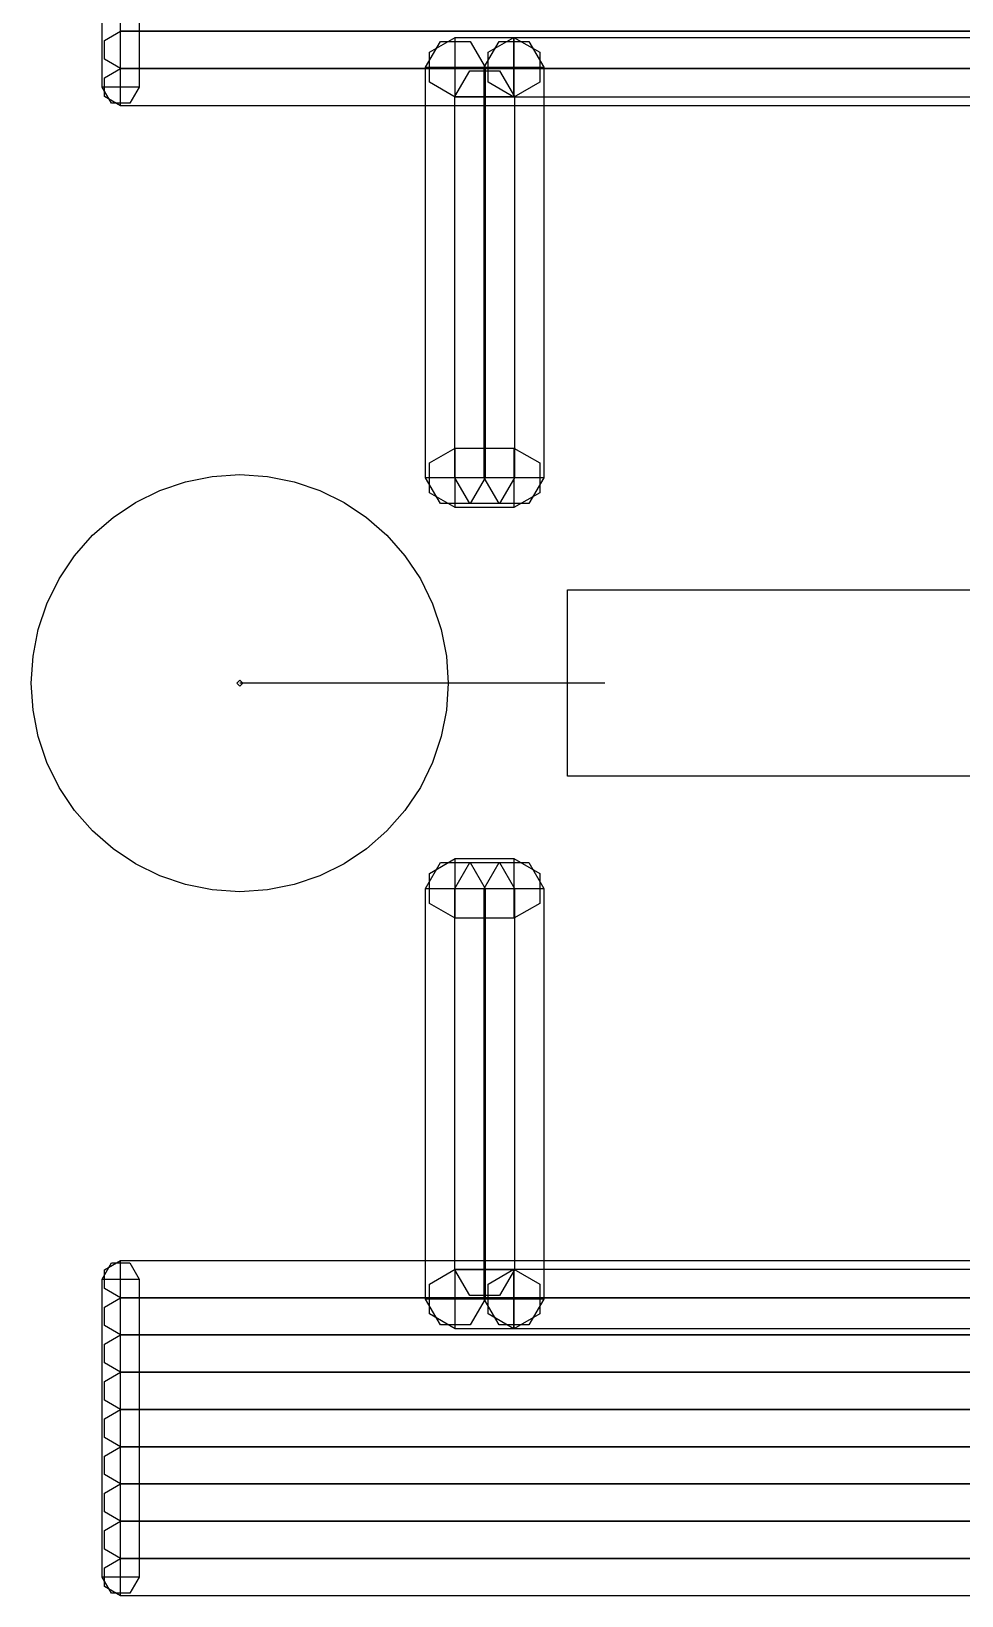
# Model space of a CAD drawing. Extents: x 92.4 to 147.7, y -28.8 to -5.5.
# Drawn here: x 134.3 to 137.47, y -15.31 to -9.97 of the extents above; entities that cross this region are included whole.
import ezdxf

# ---------------------------------------------------------------- set-up
doc = ezdxf.new("R2010")
doc.units = 0
doc.layers.add('LAYER_1', color=7, linetype='CONTINUOUS')

msp = doc.modelspace()

# ---------------------------------------------------------------- linework, layer by layer
at = {"layer": 'LAYER_1', "color": 53}
for points in [[(134.668, -10.1617), (134.541, -10.1617), (134.541, -9.1457), (134.668, -9.1457), (134.668, -10.1617)], [(139.9385, -9.8442), (139.9385, -9.9712), (134.6045, -9.9712), (134.6045, -9.8442), (139.9385, -9.8442)], [(134.6045, -10.0981), (134.5495, -10.0664), (134.5495, -10.0029), (134.6045, -9.9712)], [(139.9385, -9.9712), (139.9385, -10.0982), (134.6045, -10.0982), (134.6045, -9.9712), (139.9385, -9.9712)], [(134.6045, -9.9712)], [(134.6045, -10.003)], [(135.6445, -10.0937), (135.6953, -10.0057), (135.7969, -10.0057), (135.8477, -10.0937)], [(135.7461, -10.1953), (135.6581, -10.1445), (135.6581, -10.0429), (135.7461, -9.9921)], [(135.7461, -10.1953), (135.7461, -9.9921), (135.9461, -9.9921), (135.9461, -10.1953), (135.7461, -10.1953)], [(135.7461, -9.9921)], [(135.8445, -10.0937), (135.8953, -10.0057), (135.9969, -10.0057), (136.0477, -10.0937)], [(135.9461, -10.1953), (135.8581, -10.1445), (135.8581, -10.0429), (135.9461, -9.9921)], [(138.5461, -9.9921), (138.5461, -10.1953), (135.9461, -10.1953), (135.9461, -9.9921), (138.5461, -9.9921)], [(135.9461, -9.9921)], [(135.9461, -9.9921), (136.034, -10.0429), (136.034, -10.1445), (135.9461, -10.1953)], [(134.6045, -10.0347), (134.6045, -10.0347), (134.6045, -10.0347), (134.6045, -10.0346), (134.6045, -10.0346), (134.6045, -10.0346)], [(135.7461, -10.0429)], [(135.9461, -10.0429)], [(134.6045, -10.2251), (134.5495, -10.1934), (134.5495, -10.1299), (134.6045, -10.0982)], [(138.4145, -10.0982), (138.4145, -10.2252), (134.6045, -10.2252), (134.6045, -10.0982), (138.4145, -10.0982)], [(134.6045, -10.0982)], [(134.6045, -10.13)], [(135.6445, -10.0937), (135.8477, -10.0937), (135.8477, -11.4937), (135.6445, -11.4937), (135.6445, -10.0937)], [(135.7445, -10.1937), (135.7953, -10.1057), (135.8969, -10.1057), (135.9477, -10.1937)], [(135.7461, -10.0937)], [(135.7461, -10.0937), (135.7461, -10.0937), (135.7461, -10.0937), (135.7461, -10.0937), (135.7461, -10.0937), (135.7461, -10.0937), (135.7461, -10.0937)], [(135.7461, -10.0937)], [(135.7461, -10.0937), (135.7461, -10.0937), (135.7461, -10.0937), (135.7461, -10.0937), (135.7461, -10.0937), (135.7461, -10.0937), (135.7461, -10.0937)], [(135.7969, -10.0937)], [(135.8445, -10.0937), (136.0477, -10.0937), (136.0477, -11.4937), (135.8445, -11.4937), (135.8445, -10.0937)], [(135.8477, -10.0937)], [(135.9461, -10.0937), (135.9461, -10.0937), (135.9461, -10.0937), (135.9461, -10.0937), (135.9461, -10.0937), (135.9461, -10.0937), (135.9461, -10.0937)], [(135.9461, -10.0937)], [(135.9461, -10.0937), (135.9461, -10.0937), (135.9461, -10.0937), (135.9461, -10.0937), (135.9461, -10.0937), (135.9461, -10.0937), (135.9461, -10.0937)], [(135.9461, -10.0937), (135.9461, -10.0937), (135.9461, -10.0937), (135.9461, -10.0937), (135.9461, -10.0937), (135.9461, -10.0937), (135.9461, -10.0937)], [(135.9969, -10.0937)], [(136.0477, -10.0937)], [(134.541, -10.1617)], [(134.668, -10.1617), (134.6363, -10.2166), (134.5728, -10.2166), (134.541, -10.1617)], [(134.5728, -10.1617)], [(134.6045, -10.1617), (134.6045, -10.1617), (134.6045, -10.1617), (134.6045, -10.1616), (134.6045, -10.1616), (134.6045, -10.1616)], [(134.6045, -10.1617)], [(134.6045, -10.1617), (134.6045, -10.1617), (134.6045, -10.1617), (134.6045, -10.1617), (134.6045, -10.1617), (134.6045, -10.1617), (134.6045, -10.1617)], [(135.9461, -10.1445)], [(135.7445, -10.1937), (135.9477, -10.1937), (135.9477, -11.4937), (135.7445, -11.4937), (135.7445, -10.1937)], [(135.8461, -10.1937)], [(135.8461, -10.1937), (135.8461, -10.1937), (135.8461, -10.1937), (135.8461, -10.1937), (135.8461, -10.1937), (135.8461, -10.1937), (135.8461, -10.1937)], [(135.8969, -10.1937)], [(135.9461, -10.1953)], [(135.9477, -10.1937)], [(135.7461, -11.5953), (135.6581, -11.5445), (135.6581, -11.4429), (135.7461, -11.3921)], [(135.7461, -11.5953), (135.7461, -11.3921), (135.9461, -11.3921), (135.9461, -11.5953), (135.7461, -11.5953)], [(135.7461, -11.3921)], [(135.9461, -11.3921), (136.034, -11.4429), (136.034, -11.5445), (135.9461, -11.5953)], [(135.7461, -11.4429)], [(135.6445, -11.4937)], [(135.8477, -11.4937), (135.7969, -11.5816), (135.6953, -11.5816), (135.6445, -11.4937)], [(135.6953, -11.4937)], [(135.7445, -11.4937)], [(135.9477, -11.4937), (135.8969, -11.5816), (135.7953, -11.5816), (135.7445, -11.4937)], [(135.7461, -11.4937), (135.7461, -11.4937), (135.7461, -11.4937), (135.7461, -11.4937), (135.7461, -11.4937), (135.7461, -11.4937), (135.7461, -11.4937)], [(135.7461, -11.4937)], [(135.7461, -11.4937), (135.7461, -11.4937), (135.7461, -11.4937), (135.7461, -11.4937), (135.7461, -11.4937), (135.7461, -11.4937), (135.7461, -11.4937)], [(135.7953, -11.4937)], [(135.8445, -11.4937)], [(136.0477, -11.4937), (135.9969, -11.5816), (135.8953, -11.5816), (135.8445, -11.4937)], [(135.8461, -11.4937), (135.8461, -11.4937), (135.8461, -11.4937), (135.8461, -11.4937), (135.8461, -11.4937), (135.8461, -11.4937), (135.8461, -11.4937)], [(135.8953, -11.4937)], [(135.9461, -11.4937), (135.9461, -11.4937), (135.9461, -11.4937), (135.9461, -11.4937), (135.9461, -11.4937), (135.9461, -11.4937), (135.9461, -11.4937)], [(135.9461, -11.4937), (135.9461, -11.4937), (135.9461, -11.4937), (135.9461, -11.4937), (135.9461, -11.4937), (135.9461, -11.4937), (135.9461, -11.4937)], [(135.9461, -11.5445)], [(135.9461, -11.5953)], [(136.2555, -12.1937), (135.0109, -12.1937)], [(135.7461, -12.9953), (135.6581, -12.9445), (135.6581, -12.8429), (135.7461, -12.7921)], [(135.7461, -12.9953), (135.7461, -12.7921), (135.9461, -12.7921), (135.9461, -12.9953), (135.7461, -12.9953)], [(135.7461, -12.7921)], [(135.9461, -12.7921), (136.034, -12.8429), (136.034, -12.9445), (135.9461, -12.9953)], [(135.6445, -12.8937), (135.6953, -12.8057), (135.7969, -12.8057), (135.8477, -12.8937)], [(135.7445, -12.8937), (135.7953, -12.8057), (135.8969, -12.8057), (135.9477, -12.8937)], [(135.7461, -12.8429)], [(135.8445, -12.8937), (135.8953, -12.8057), (135.9969, -12.8057), (136.0477, -12.8937)], [(135.6445, -12.8937), (135.8477, -12.8937), (135.8477, -14.2937), (135.6445, -14.2937), (135.6445, -12.8937)], [(135.7445, -12.8937), (135.9477, -12.8937), (135.9477, -14.1937), (135.7445, -14.1937), (135.7445, -12.8937)], [(135.7461, -12.8937)], [(135.7461, -12.8937), (135.7461, -12.8937), (135.7461, -12.8937), (135.7461, -12.8937), (135.7461, -12.8937), (135.7461, -12.8937), (135.7461, -12.8937)], [(135.7461, -12.8937)], [(135.7461, -12.8937), (135.7461, -12.8937), (135.7461, -12.8937), (135.7461, -12.8937), (135.7461, -12.8937), (135.7461, -12.8937), (135.7461, -12.8937)], [(135.7969, -12.8937)], [(135.8445, -12.8937), (136.0477, -12.8937), (136.0477, -14.2937), (135.8445, -14.2937), (135.8445, -12.8937)], [(135.8461, -12.8937)], [(135.8461, -12.8937), (135.8461, -12.8937), (135.8461, -12.8937), (135.8461, -12.8937), (135.8461, -12.8937), (135.8461, -12.8937), (135.8461, -12.8937)], [(135.8477, -12.8937)], [(135.8969, -12.8937)], [(135.9461, -12.8937)], [(135.9461, -12.8937), (135.9461, -12.8937), (135.9461, -12.8937), (135.9461, -12.8937), (135.9461, -12.8937), (135.9461, -12.8937), (135.9461, -12.8937)], [(135.9461, -12.8937), (135.9461, -12.8937), (135.9461, -12.8937), (135.9461, -12.8937), (135.9461, -12.8937), (135.9461, -12.8937), (135.9461, -12.8937)], [(135.9477, -12.8937)], [(135.9969, -12.8937)], [(136.0477, -12.8937)], [(135.9461, -12.9445)], [(135.9461, -12.9953)], [(134.541, -14.2257), (134.5728, -14.1707), (134.6363, -14.1707), (134.668, -14.2257)], [(134.6045, -14.2892), (134.5494, -14.2574), (134.5494, -14.1939), (134.6045, -14.1621)], [(134.6045, -14.2892), (134.5494, -14.2574), (134.5494, -14.1939), (134.6045, -14.1621)], [(134.6045, -14.1621)], [(134.6045, -14.1621)], [(134.6045, -14.2892), (134.6045, -14.1622), (138.4145, -14.1622), (138.4145, -14.2892), (134.6045, -14.2892)], [(139.9385, -14.1622), (139.9385, -14.2892), (134.6045, -14.2892), (134.6045, -14.1622), (139.9385, -14.1622)], [(134.668, -15.2417), (134.541, -15.2417), (134.541, -14.2257), (134.668, -14.2257), (134.668, -15.2417)], [(134.6045, -14.2256), (134.6044, -14.2256), (134.6044, -14.2257), (134.6045, -14.2257)], [(134.6045, -14.2256), (134.6044, -14.2256), (134.6044, -14.2257), (134.6045, -14.2257)], [(134.6045, -14.1939)], [(134.6045, -14.1939)], [(134.6045, -14.2257), (134.6045, -14.2257), (134.6045, -14.2257), (134.6045, -14.2257), (134.6045, -14.2257), (134.6045, -14.2257), (134.6045, -14.2257)], [(134.6045, -14.2257)], [(134.6363, -14.2257)], [(134.668, -14.2257)], [(135.7461, -14.3953), (135.6581, -14.3445), (135.6581, -14.2429), (135.7461, -14.1921)], [(135.7445, -14.1937)], [(135.9477, -14.1937), (135.8969, -14.2816), (135.7953, -14.2816), (135.7445, -14.1937)], [(135.7461, -14.3953), (135.7461, -14.1921), (135.9461, -14.1921), (135.9461, -14.3953), (135.7461, -14.3953)], [(135.7461, -14.1921)], [(135.7953, -14.1937)], [(135.8461, -14.1937), (135.8461, -14.1937), (135.8461, -14.1937), (135.8461, -14.1937), (135.8461, -14.1937), (135.8461, -14.1937), (135.8461, -14.1937)], [(135.9461, -14.3953), (135.8581, -14.3445), (135.8581, -14.2429), (135.9461, -14.1921)], [(135.9461, -14.3953), (135.9461, -14.1921), (138.5461, -14.1921), (138.5461, -14.3953), (135.9461, -14.3953)], [(135.9461, -14.1921)], [(135.9461, -14.1921), (136.034, -14.2429), (136.034, -14.3445), (135.9461, -14.3953)], [(134.6045, -14.4161), (134.5495, -14.3844), (134.5495, -14.3209), (134.6045, -14.2891)], [(134.6045, -14.2891)], [(139.9385, -14.2892), (139.9385, -14.4162), (134.6045, -14.4162), (134.6045, -14.2892), (139.9385, -14.2892)], [(135.6445, -14.2937)], [(135.8477, -14.2937), (135.7969, -14.3816), (135.6953, -14.3816), (135.6445, -14.2937)], [(135.6953, -14.2937)], [(135.7461, -14.2429)], [(135.7461, -14.2937), (135.7461, -14.2937), (135.7461, -14.2937), (135.7461, -14.2937), (135.7461, -14.2937), (135.7461, -14.2937), (135.7461, -14.2937)], [(135.7461, -14.2937)], [(135.7461, -14.2937), (135.7461, -14.2937), (135.7461, -14.2937), (135.7461, -14.2937), (135.7461, -14.2937), (135.7461, -14.2937), (135.7461, -14.2937)], [(135.8445, -14.2937)], [(136.0477, -14.2937), (135.9969, -14.3816), (135.8953, -14.3816), (135.8445, -14.2937)], [(135.8953, -14.2937)], [(135.9461, -14.2429)], [(135.9461, -14.2937), (135.9461, -14.2937), (135.9461, -14.2937), (135.9461, -14.2937), (135.9461, -14.2937), (135.9461, -14.2937), (135.9461, -14.2937)], [(135.9461, -14.2937)], [(135.9461, -14.2937), (135.9461, -14.2937), (135.9461, -14.2937), (135.9461, -14.2937), (135.9461, -14.2937), (135.9461, -14.2937), (135.9461, -14.2937)], [(135.9461, -14.2937), (135.9461, -14.2937), (135.9461, -14.2937), (135.9461, -14.2937), (135.9461, -14.2937), (135.9461, -14.2937), (135.9461, -14.2937)], [(134.6045, -14.3209)], [(135.9461, -14.3445)], [(134.6045, -14.3526), (134.6045, -14.3526), (134.6045, -14.3526), (134.6045, -14.3526), (134.6045, -14.3526), (134.6045, -14.3526), (134.6045, -14.3526)], [(135.9461, -14.3953)], [(134.6045, -14.5431), (134.5495, -14.5114), (134.5495, -14.4479), (134.6045, -14.4161)], [(134.6045, -14.4161)], [(139.9385, -14.4162), (139.9385, -14.5432), (134.6045, -14.5432), (134.6045, -14.4162), (139.9385, -14.4162)], [(134.6045, -14.4479)], [(134.6045, -14.4796), (134.6045, -14.4796), (134.6045, -14.4796), (134.6045, -14.4796), (134.6045, -14.4796), (134.6045, -14.4796), (134.6045, -14.4796)], [(134.6045, -14.6702), (134.5494, -14.6384), (134.5494, -14.5749), (134.6045, -14.5431)], [(134.6045, -14.5431)], [(139.9385, -14.5432), (139.9385, -14.6702), (134.6045, -14.6702), (134.6045, -14.5432), (139.9385, -14.5432)], [(134.6045, -14.6066), (134.6044, -14.6066), (134.6044, -14.6067), (134.6045, -14.6067)], [(134.6045, -14.5749)], [(134.6045, -14.7971), (134.5495, -14.7654), (134.5495, -14.7019), (134.6045, -14.6701)], [(134.6045, -14.6701)], [(139.9385, -14.6702), (139.9385, -14.7972), (134.6045, -14.7972), (134.6045, -14.6702), (139.9385, -14.6702)], [(134.6045, -14.7019)], [(134.6045, -14.7336), (134.6045, -14.7336), (134.6045, -14.7336), (134.6045, -14.7336), (134.6045, -14.7336), (134.6045, -14.7336), (134.6045, -14.7336)], [(134.6045, -14.9241), (134.5495, -14.8924), (134.5495, -14.8289), (134.6045, -14.7971)], [(134.6045, -14.7971)], [(139.9385, -14.7972), (139.9385, -14.9242), (134.6045, -14.9242), (134.6045, -14.7972), (139.9385, -14.7972)], [(134.6045, -14.8289)], [(134.6045, -14.8606), (134.6045, -14.8606), (134.6045, -14.8606), (134.6045, -14.8606), (134.6045, -14.8606), (134.6045, -14.8606), (134.6045, -14.8606)], [(134.6045, -15.0512), (134.5494, -15.0194), (134.5494, -14.9559), (134.6045, -14.9241)], [(134.6045, -14.9241)], [(139.9385, -14.9242), (139.9385, -15.0512), (134.6045, -15.0512), (134.6045, -14.9242), (139.9385, -14.9242)], [(134.6045, -14.9876), (134.6044, -14.9876), (134.6044, -14.9877), (134.6045, -14.9877)], [(134.6045, -14.9559)], [(134.6045, -15.1781), (134.5495, -15.1464), (134.5495, -15.0829), (134.6045, -15.0511)], [(134.6045, -15.0511)], [(139.9385, -15.0512), (139.9385, -15.1782), (134.6045, -15.1782), (134.6045, -15.0512), (139.9385, -15.0512)], [(134.6045, -15.0829)], [(134.6045, -15.1146), (134.6045, -15.1146), (134.6045, -15.1146), (134.6045, -15.1146), (134.6045, -15.1146), (134.6045, -15.1146), (134.6045, -15.1146)], [(134.6045, -15.3052), (134.5494, -15.2734), (134.5494, -15.2099), (134.6045, -15.1781)], [(134.6045, -15.1781)], [(139.9385, -15.1782), (139.9385, -15.3052), (134.6045, -15.3052), (134.6045, -15.1782), (139.9385, -15.1782)], [(134.541, -15.2417)], [(134.668, -15.2417), (134.6363, -15.2966), (134.5728, -15.2966), (134.541, -15.2417)], [(134.5728, -15.2417)], [(134.6045, -15.2416), (134.6044, -15.2416), (134.6044, -15.2417), (134.6045, -15.2417)], [(134.6045, -15.2099)], [(134.6045, -15.2417)], [(134.6045, -15.2417), (134.6045, -15.2417), (134.6045, -15.2417), (134.6045, -15.2417), (134.6045, -15.2417), (134.6045, -15.2417), (134.6045, -15.2417)]]:
    msp.add_lwpolyline(points, dxfattribs=at)
at = {"layer": 'LAYER_1'}
for points in [[(135.0109, -12.9048), (134.9167, -12.8985), (134.8253, -12.8802), (134.7378, -12.8503), (134.6553, -12.8095), (134.5787, -12.7584), (134.509, -12.6976), (134.4474, -12.6277), (134.3949, -12.5492), (134.3532, -12.4645), (134.3235, -12.3762), (134.3056, -12.2855), (134.2997, -12.1937), (134.3056, -12.1018), (134.3235, -12.0111), (134.3532, -11.9228), (134.3949, -11.8381), (134.4474, -11.7596), (134.509, -11.6897), (134.5787, -11.6289), (134.6553, -11.5778), (134.7378, -11.537), (134.8253, -11.5071), (134.9167, -11.4888), (135.0109, -11.4825)], [(135.0109, -12.9048), (134.9167, -12.8985), (134.8253, -12.8802), (134.7378, -12.8503), (134.6553, -12.8095), (134.5787, -12.7584), (134.509, -12.6976), (134.4474, -12.6277), (134.3949, -12.5492), (134.3532, -12.4645), (134.3235, -12.3762), (134.3056, -12.2855), (134.2997, -12.1937), (134.3056, -12.1018), (134.3235, -12.0111), (134.3532, -11.9228), (134.3949, -11.8381), (134.4474, -11.7596), (134.509, -11.6897), (134.5787, -11.6289), (134.6553, -11.5778), (134.7378, -11.537), (134.8253, -11.5071), (134.9167, -11.4888), (135.0109, -11.4825)], [(135.0109, -11.4825), (135.1051, -11.4888), (135.1964, -11.5071), (135.2839, -11.537), (135.3664, -11.5778), (135.443, -11.6289), (135.5127, -11.6897), (135.5743, -11.7596), (135.6268, -11.8381), (135.6685, -11.9228), (135.6982, -12.0111), (135.7161, -12.1018), (135.7221, -12.1937), (135.7161, -12.2855), (135.6982, -12.3762), (135.6685, -12.4645), (135.6268, -12.5492), (135.5743, -12.6277), (135.5127, -12.6976), (135.443, -12.7584), (135.3664, -12.8095), (135.2839, -12.8503), (135.1964, -12.8802), (135.1051, -12.8985), (135.0109, -12.9048)], [(135.0109, -11.4825)], [(135.0109, -11.4825), (135.1051, -11.4888), (135.1964, -11.5071), (135.2839, -11.537), (135.3664, -11.5778), (135.443, -11.6289), (135.5127, -11.6897), (135.5743, -11.7596), (135.6268, -11.8381), (135.6685, -11.9228), (135.6982, -12.0111), (135.7161, -12.1018), (135.7221, -12.1937), (135.7161, -12.2855), (135.6982, -12.3762), (135.6685, -12.4645), (135.6268, -12.5492), (135.5743, -12.6277), (135.5127, -12.6976), (135.443, -12.7584), (135.3664, -12.8095), (135.2839, -12.8503), (135.1964, -12.8802), (135.1051, -12.8985), (135.0109, -12.9048)], [(135.0109, -11.4825)], [(135.0109, -12.1937), (135.0109, -12.1937), (135.0109, -12.1937), (135.0109, -12.1937), (135.0109, -12.1937), (135.0109, -12.1937), (135.0109, -12.1937)], [(135.0109, -12.1937), (135.0109, -12.1937), (135.0109, -12.1937), (135.0109, -12.1937), (135.0109, -12.1937), (135.0109, -12.1937), (135.0109, -12.1937)], [(135.0109, -12.1937), (135.0109, -12.1937), (135.0109, -12.1937), (135.0109, -12.1937), (135.0109, -12.1937), (135.0109, -12.1937), (135.0109, -12.1937)], [(135.0109, -12.1937), (135.0109, -12.1937), (135.0109, -12.1937), (135.0109, -12.1937), (135.0109, -12.1937), (135.0109, -12.1937), (135.0109, -12.1937)], [(135.0109, -12.5492)], [(135.0109, -12.5492)], [(135.0109, -12.9048)], [(135.0109, -12.9048)]]:
    msp.add_lwpolyline(points, dxfattribs=at)
for points in [[(139.3035, -11.8761), (139.3035, -12.5112), (136.1285, -12.5112), (136.1285, -11.8761), (139.3035, -11.8761)], [(135.0209, -12.1937), (135.0109, -12.1837), (135.0009, -12.1936), (135.0108, -12.2036), (135.0208, -12.1937)]]:
    msp.add_lwpolyline(points, close=True, dxfattribs=at)

doc.saveas('drawing.dxf')
